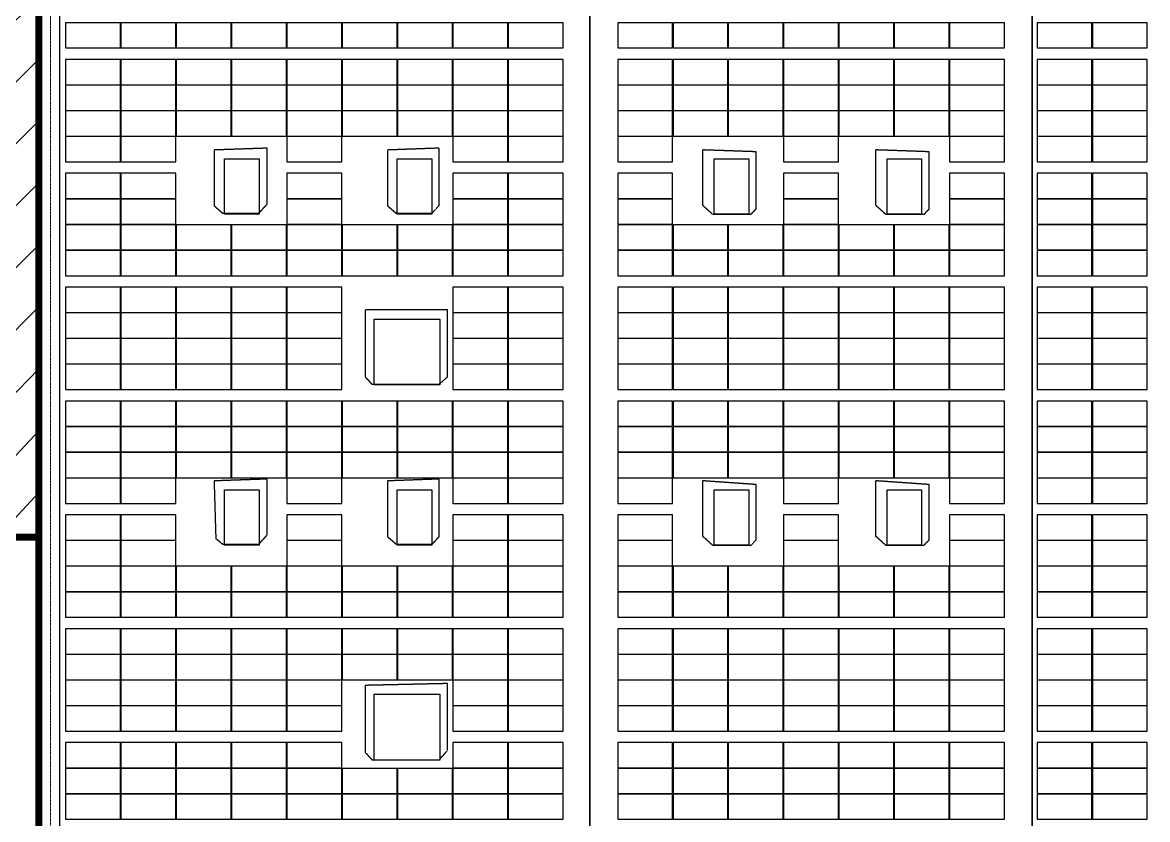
# Model space of a CAD drawing. Header units: metres. Extents: x -330863 to 383137, y -246038 to 314990.
# Drawn here: x -89213 to -40399, y 92387 to 126995 of the extents above; entities that cross this region are included whole.
import ezdxf

# ---------------------------------------------------------------- set-up
doc = ezdxf.new("R2010")
doc.units = ezdxf.units.M
for name, pattern in [('DASHED', [1.524, 1.27, -0.254]), ('DOTE', [2.4200000000000004, 2, -0.2, 0.02, -0.2]), ('HIDDEN', [0.375, 0.25, -0.125])]:
    doc.linetypes.add(name, pattern=pattern)
for name, color, linetype in [('-其他', 7, 'Continuous'), ('-建筑轮廓线', 7, 'Continuous'), ('单元区域外轮廓', 7, 'ByLayer'), ('屋脊线', 7, 'ByLayer'), ('组件', 7, 'ByLayer'), ('阴影', 8, 'DASHED'), ('障碍物', 7, 'ByLayer')]:
    doc.layers.add(name, color=color, linetype=linetype)
doc.layers.add('DOTE', color=7, linetype='DOTE', lineweight=0)
doc.layers.add('X消防车道', color=6, linetype='HIDDEN', lineweight=18)

# ---------------------------------------------------------------- blocks, each defined once
blk = doc.blocks.new('*U5')
at = {"layer": '单元区域外轮廓', "color": 2}
for points in [[(-88499.99999806286, 145848.7498998642, 10100), (88500.00000193714, 145848.7498962879, 10100), (88499.99999828637, -93851.25008583067, 10100), (64899.99999828637, -93851.25008583067, 10100), (64900.60513652861, -129651.2534892559, 10100), (-82500.00165008008, -129651.2389415502, 10100), (-82500.00164881349, -112951.2501013279, 10100), (-88500.00000186266, -112951.2501013279, 10100), (-88499.99999806286, 145848.7498998642, 10100)], [(-88499.99999806286, 145848.7498998642, 10600), (88500.00000193714, 145848.7498962879, 10600), (88499.99999828637, -93851.25008583067, 10600), (64899.99999828637, -93851.25008583067, 10600), (64900.60513652861, -129651.2534892559, 10600), (-82500.00165008008, -129651.2389415502, 10600), (-82500.00164881349, -112951.2501013279, 10600), (-88500.00000186266, -112951.2501013279, 10600), (-88499.99999806286, 145848.7498998642, 10600)]]:
    blk.add_polyline3d(points, close=True, dxfattribs=at)
at = {"flags": 1}
for tag in ['ground_elevation', 'unit_id', 'unit_name', 'parapet_height', 'is_enable_parapet']:
    blk.add_attdef(tag, (0, 0), '', height=2.5, dxfattribs=at)
blk = doc.blocks.new('*U6')
at = {"layer": '屋脊线', "color": 30}
for p, q in [((-88499.99999806286, 145848.7498998642, 10100), (-88500.00000186266, -112951.2501013279, 10100)), ((-64595.51210492849, -129651.240709424, 8900), (-64599.71337653697, 145848.7498998642, 8900)), ((-45395.51210492849, -129651.2426030635, 10100), (-45399.71337646246, 145848.74989748, 10100))]:
    blk.add_line(p, q, dxfattribs=at)
at = {"flags": 1}
for tag in ['unit_id', 'unit_name']:
    blk.add_attdef(tag, (0, 0), '', height=2.5, dxfattribs=at)
blk = doc.blocks.new('*U44')
at = {"layer": '障碍物', "color": 1}
blk.add_polyline3d([(-72949.9982444197, 106698.7500596046, 10), (-71449.9985076487, 106698.7500596046, 10), (-71449.9985076487, 104298.7499505281, 10), (-72949.9982444197, 104298.7499505281, 10)], close=True, dxfattribs=at)
at = {"flags": 1}
for tag in ['shape', 'height']:
    blk.add_attdef(tag, (0, 0), '', height=2.5, dxfattribs=at)
blk = doc.blocks.new('*U45')
at = {"layer": '障碍物', "color": 1}
blk.add_polyline3d([(-72949.99973550439, 121073.7500596046, 10), (-71449.99999850987, 121073.7500596046, 10), (-71449.99999850987, 118673.749949336, 10), (-72949.99973550439, 118673.749949336, 10)], close=True, dxfattribs=at)
at = {"flags": 1}
for tag in ['shape', 'height']:
    blk.add_attdef(tag, (0, 0), '', height=2.5, dxfattribs=at)
blk = doc.blocks.new('*U59')
at = {"layer": '障碍物', "color": 1}
blk.add_polyline3d([(-73960.13016819954, 114118.5041069984, 10), (-71099.6219573915, 114118.5041069984, 10), (-71099.6219573915, 111257.9958951473, 10), (-73960.13016819954, 111257.9958951473, 10)], close=True, dxfattribs=at)
at = {"flags": 1}
for tag in ['shape', 'height']:
    blk.add_attdef(tag, (0, 0), '', height=2.5, dxfattribs=at)
blk = doc.blocks.new('*U60')
at = {"layer": '障碍物', "color": 1}
blk.add_polyline3d([(-73960.13016819954, 97829.00410711764, 10), (-71099.6219573915, 97829.00410711764, 10), (-71099.6219573915, 94968.49589526652, 10), (-73960.13016819954, 94968.49589526652, 10)], close=True, dxfattribs=at)
at = {"flags": 1}
for tag in ['shape', 'height']:
    blk.add_attdef(tag, (0, 0), '', height=2.5, dxfattribs=at)
blk = doc.blocks.new('*U76')
at = {"layer": '障碍物', "color": 1}
blk.add_polyline3d([(-59199.99973870813, 121073.748511672, 10), (-57700.00000193715, 121073.748511672, 10), (-57700.00000193715, 118673.7484002113, 10), (-59199.99973870813, 118673.7484002113, 10)], close=True, dxfattribs=at)
at = {"flags": 1}
for tag in ['shape', 'height']:
    blk.add_attdef(tag, (0, 0), '', height=2.5, dxfattribs=at)
blk = doc.blocks.new('*U77')
at = {"layer": '障碍物', "color": 1}
blk.add_polyline3d([(-51699.97390054166, 121073.7479627132, 10), (-50199.97416384518, 121073.7479627132, 10), (-50199.97416384518, 118673.7478536367, 10), (-51699.97390054166, 118673.7478536367, 10)], close=True, dxfattribs=at)
at = {"flags": 1}
for tag in ['shape', 'height']:
    blk.add_attdef(tag, (0, 0), '', height=2.5, dxfattribs=at)
blk = doc.blocks.new('*U78')
at = {"layer": '障碍物', "color": 1}
blk.add_polyline3d([(-59199.99824754894, 106698.7485104799, 10), (-57699.99851085245, 106698.7485104799, 10), (-57699.99851085245, 104298.7484019995, 10), (-59199.99824754894, 104298.7484019995, 10)], close=True, dxfattribs=at)
at = {"flags": 1}
for tag in ['shape', 'height']:
    blk.add_attdef(tag, (0, 0), '', height=2.5, dxfattribs=at)
blk = doc.blocks.new('*U79')
at = {"layer": '障碍物', "color": 1}
blk.add_polyline3d([(-51699.97240930795, 106698.7479627132, 10), (-50199.97267261148, 106698.7479627132, 10), (-50199.97267261148, 104298.7478536367, 10), (-51699.97240930795, 104298.7478536367, 10)], close=True, dxfattribs=at)
at = {"flags": 1}
for tag in ['shape', 'height']:
    blk.add_attdef(tag, (0, 0), '', height=2.5, dxfattribs=at)
blk = doc.blocks.new('*U339')
at = {"layer": '障碍物', "color": 1}
blk.add_polyline3d([(-80449.99973542987, 121073.7500596046, 10), (-78949.99999850987, 121073.7500596046, 10), (-78949.99999850987, 118673.749949336, 10), (-80449.99973542987, 118673.749949336, 10)], close=True, dxfattribs=at)
at = {"flags": 1}
for tag in ['shape', 'height']:
    blk.add_attdef(tag, (0, 0), '', height=2.5, dxfattribs=at)
blk = doc.blocks.new('*U340')
at = {"layer": '障碍物', "color": 1}
blk.add_polyline3d([(-80449.99824434519, 106698.7500596046, 10), (-78949.9985074997, 106698.7500596046, 10), (-78949.9985074997, 104298.7499505281, 10), (-80449.99824434519, 104298.7499505281, 10)], close=True, dxfattribs=at)
at = {"flags": 1}
for tag in ['shape', 'height']:
    blk.add_attdef(tag, (0, 0), '', height=2.5, dxfattribs=at)
blk = doc.blocks.new('*U11')
at = {"layer": '组件', "color": 0}
blk.add_polyline3d([(0, 0, 0), (6.7e-15, 109.6, 0), (-238.0466274102201, 109.6, 12.97548375282617), (-238.0466274102201, 1.46e-14, 12.97548375282617)], close=True, dxfattribs=at)
at = {"flags": 1}
for tag in ['voco', 'vmpo', 'mounting-hole-spacing1', 'mounting-hole-spacing2', 'module-material', 'theme', 'silicon-material', 'userid', 'company-name', 'note', 'name', 'panel-width', 'panel-height', 'panel-length', 'pmax', 'id', 'impo', 'isco']:
    blk.add_attdef(tag, (0, 0), '', height=2.5, dxfattribs=at)
blk = doc.blocks.new('*U9')
at = {"layer": '组件', "color": 0}
blk.add_polyline3d([(0, 0, 0), (6.7e-15, -109.6, 0), (237.9347828191169, -109.6, 14.88620585709026), (237.9347828191169, 1.46e-14, 14.88620585709026)], close=True, dxfattribs=at)
at = {"flags": 1}
for tag in ['voco', 'vmpo', 'mounting-hole-spacing1', 'mounting-hole-spacing2', 'module-material', 'theme', 'silicon-material', 'userid', 'company-name', 'note', 'name', 'panel-width', 'panel-height', 'panel-length', 'pmax', 'id', 'impo', 'isco']:
    blk.add_attdef(tag, (0, 0), '', height=2.5, dxfattribs=at)
blk = doc.blocks.new('*U7')
at = {"layer": '组件', "color": 0}
blk.add_polyline3d([(0, 0, 0), (6.7e-15, 109.6, 0), (-238.1009774266284, 109.6, 11.9366891759911), (-238.1009774266284, 1.46e-14, 11.9366891759911)], close=True, dxfattribs=at)
at = {"flags": 1}
for tag in ['voco', 'vmpo', 'mounting-hole-spacing1', 'mounting-hole-spacing2', 'module-material', 'theme', 'silicon-material', 'userid', 'company-name', 'note', 'name', 'panel-width', 'panel-height', 'panel-length', 'pmax', 'id', 'impo', 'isco']:
    blk.add_attdef(tag, (0, 0), '', height=2.5, dxfattribs=at)

msp = doc.modelspace()

# ---------------------------------------------------------------- hatches: boundary and pattern name
at = {"layer": '-其他'}
h = msp.add_hatch(dxfattribs=at)
h.set_pattern_fill('ANSI31', color=256, scale=1199.999999999999, angle=-8.425099e-10)
h.set_pattern_definition([(44.9999999991575, (-495701042.8302665, -3200636676.18242), (-1347.038418140563, 1347.038418180179), [])])
edge = h.paths.add_edge_path()
edge.add_line((104528.7227559043, 145851.2500959262), (-88499.99851645902, 145851.2500991858))
edge.add_line((-88499.99851645902, 145851.2500991858), (-88499.9985170411, 104651.2501003966))
edge.add_line((-88499.9985170411, 104651.2501003966), (-93573.66250199033, 104651.2501003966))
edge.add_line((-93573.66250199033, 104651.2501003966), (-98618.78283635945, 104651.2501003966))
edge.add_line((-98618.78283635945, 104651.2501003966), (-104499.99851675, 104651.2501003966))
edge.add_line((-104499.99851675, 104651.2501003966), (-104499.9985162844, 151351.2500991858))
edge.add_line((-104499.9985162844, 151351.2500991858), (104000.0015184074, 151351.2500959262))
edge.add_line((104000.0015184074, 151351.2500959262), (104000.0015181745, 145851.2500959262))
at = {"layer": 'X消防车道'}
h = msp.add_hatch(dxfattribs=at)
h.set_pattern_fill('DOTS', color=8, scale=1000, angle=-31.48783798076735)
h.set_pattern_definition([(328.5121620192327, (-1970228605.701966, -2547630934.377606), (1506.050284478311, 939.1527315207007), [0, -1587.499999999999])])
h.paths.add_polyline_path([(-93210.31932864338, -143669.9816289544, 0.388696347810305), (-80260.50890044775, -155528.7499007024), (-29868.25021682074, -155528.749902565, 0.0729934230257984), (-27282.11924788542, -155149.1864708438), (-24812.54212517292, -154408.3133338205, -0.0729934230209538), (-22226.41115623759, -154028.7499007024), (83399.93261551949, -154028.749902565, -0.414215405250258), (92399.99996935017, -163028.7391755916), (92400.01187910326, -173021.7107695714), (96400.0120633305, -173176.2576506659), (96399.99996935017, -163028.7344095483, 0.4142203272388091), (83399.6842201473, -150028.7499058246), (-22813.48650954664, -150028.749903962, 0.0729934230411844), (-25399.61747935508, -150408.3133356832), (-27869.19458594406, -151149.1864689812, -0.0729934230362219), (-30455.32555586891, -151528.7499007024), (-80260.50890015671, -151528.7499007024, -0.3886976849728412), (-89225.76594498008, -143318.7917464599), (-114666.7633144511, 145381.2082974985, -0.4401982675162612), (-105701.5062695695, 155171.2501437217), (85999.68118983321, 155171.2501404621, -0.414210992521494), (94999.68118930935, 146171.3291063718, -0.1414481113697162), (96999.68118965859, 153099.4533711858, 0.2576703992202549), (85999.5199388382, 159171.2501390651), (-105701.6028190823, 159171.2501441874, 0.4401960510058327), (-118651.3220010651, 145030.0785886869)])

# ---------------------------------------------------------------- linework, layer by layer
at = {"layer": '-建筑轮廓线', "elevation": 10100}
msp.add_lwpolyline([(104528.7227559043, 145851.2500959262), (-88499.99851645902, 145851.2500991858), (-88499.9985170411, 104651.2501003966), (-93573.66250199033, 104651.2501003966), (-98618.78283635945, 104651.2501003966), (-104499.99851675, 104651.2501003966), (-104499.9985162844, 151351.2500991858), (104000.0015184074, 151351.2500959262), (104000.0015181745, 145851.2500959262)], dxfattribs=at)
at = {"layer": '-建筑轮廓线', "const_width": 300, "elevation": 10100}
for points in [[(88500.00148354098, 145851.2500959262), (-88499.99851645902, 145851.2500991858), (-88499.99852024252, -112948.7499006279), (-82499.99852018431, -112948.7499006279), (-82499.99852035893, -129748.7499009073), (-82799.99852034729, -129748.7499009073), (-82799.9985204637, -145848.7499005347), (65100.00147932674, -145848.7499023974), (65100.00147955958, -129748.7499027699), (64800.00147962942, -129748.7499027699), (64800.00148032791, -93848.74988470227), (88500.00148004852, -93848.74988563359)], [(-88499.9985171575, 84051.25010030344), (-88499.9985170411, 104651.2501003966), (-104499.9985165754, 104651.2501003966), (-104499.9985171575, 84051.25010030344)]]:
    msp.add_lwpolyline(points, close=True, dxfattribs=at)
at = {"layer": 'DOTE', "ltscale": 0.0015}
msp.add_line((-87999.99846657507, -112448.7498987652, 10100), (-87999.99851383967, 145351.2500973232, 10100), dxfattribs=at)
at = {"layer": '单元区域外轮廓', "elevation": 10100}
msp.add_lwpolyline([(-88499.99999807682, 145848.749899473), (88500.00000192318, 145848.7498962134), (88499.99999825611, -93851.25008581208), (64899.99999822117, -93851.25008581208), (64900.60513641452, -129651.2534896098), (-82500.00165018484, -129651.2389414198), (-82500.0016488461, -112951.250101272), (-88500.00000186032, -112951.250101272), (-88499.99999807682, 145848.749899473)], dxfattribs=at)
at = {"layer": '屋脊线', "color": 30, "elevation": 8900}
msp.add_lwpolyline([(-64599.71337654628, 145848.749899473), (-64595.51210497505, -129651.2407095358)], dxfattribs=at)
at = {"layer": '屋脊线', "color": 2, "elevation": 10100}
msp.add_lwpolyline([(-45399.71337647643, 145848.7498976104), (-45395.51210496342, -129651.2426038459)], dxfattribs=at)
at = {"layer": '阴影', "linetype": 'DASHED'}
for points in [[(-64652.8515625, -129579.384765625, 8903.877563476562), (-82461.2890625, -129579.66796875, 9797.867431640623), (-82461.572265625, -112951.58203125, 9797.869262695314), (-88497.08984375, -112870.849609375, 10100.85388183594), (-88426.65039062501, 145833.935546875, 10097.31689453125), (-87607.001953125, 145833.9453125, 10056.16394042968), (-87602.95898437499, -111821.494140625, 10055.96801757812), (-81045.86914062499, -111337.158203125, 9726.80114746094), (-81045.59082031251, -127642.3828125, 9726.796875000002), (-73743.3984375, -126996.50390625, 9360.224609375), (-74339.501953125, -126673.642578125, 9390.14892578125), (-74339.55078125, -123687.041015625, 9390.149536132812), (-70762.958984375, -123687.001953125, 9210.603637695312), (-70837.421875, -126673.57421875, 9214.343261718752), (-64652.9052734375, -126027.705078125, 8903.878784179688), (-64652.8515625, -129579.384765625, 8903.877563476562)], [(-78590.5517578125, 119116.03515625, 9603.480224609377), (-78590.5810546875, 121537.607421875, 9603.480834960938), (-80900.4833984375, 121456.85546875, 9719.45739746094), (-80900.4443359375, 119035.283203125, 9719.45739746094), (-80527.87109375, 118712.412109375, 9700.751342773438), (-78963.1103515625, 118712.431640625, 9622.186279296877), (-78590.5517578125, 119116.03515625, 9603.480224609377)], [(-71139.2578125, 119035.419921875, 9229.361572265621), (-71139.296875, 121537.705078125, 9229.362182617188), (-73374.6875, 121456.962890625, 9341.597290039062), (-73374.6484375, 119035.390625, 9341.597290039062), (-73002.0751953125, 118712.51953125, 9322.891845703123), (-71437.314453125, 118712.5390625, 9244.326782226562), (-71139.2578125, 119035.419921875, 9229.361572265621)], [(-59699.1162109375, 121475.41015625, 9207.263793945314), (-57393.6767578125, 121394.736328125, 9351.353759765623), (-57393.6376953125, 118892.44140625, 9351.353759765623), (-57616.73828125, 118650.2734375, 9337.409667968748), (-59252.8564453125, 118650.244140625, 9235.151977539062), (-59699.0771484375, 119053.837890625, 9207.263793945314), (-59699.1162109375, 121475.41015625, 9207.263793945314)], [(-52187.84179687499, 121475.537109375, 9676.71875), (-49882.40234375, 121394.853515625, 9820.808715820312), (-49882.36328125, 118892.55859375, 9820.808715820312), (-50105.4638671875, 118650.400390625, 9806.864013671877), (-51741.58203125, 118650.37109375, 9704.606933593752), (-52187.80273437499, 119053.96484375, 9676.71875), (-52187.84179687499, 121475.537109375, 9676.71875)], [(-70766.5869140625, 111609.267578125, 9210.656127929688), (-70766.630859375, 114515.146484375, 9210.656127929688), (-74343.2421875, 114515.107421875, 9390.232543945312), (-74343.1982421875, 111609.21875, 9390.233154296877), (-74045.14648437499, 111286.34765625, 9375.268554687498), (-71139.140625, 111286.376953125, 9229.362182617188), (-70766.5869140625, 111609.267578125, 9210.656127929688)], [(-78590.33203125, 104748.037109375, 9603.480834960938), (-78590.37109375, 107169.609375, 9603.480834960938), (-80900.26367187499, 107088.857421875, 9719.45739746094), (-80825.70800781249, 104586.5625, 9715.715942382814), (-80527.66113281251, 104344.4140625, 9700.751342773438), (-78962.890625, 104344.43359375, 9622.186279296877), (-78590.33203125, 104748.037109375, 9603.480834960938)], [(-71139.0478515625, 104667.412109375, 9229.361572265621), (-71139.0771484375, 107169.70703125, 9229.362182617188), (-73374.4677734375, 107088.955078125, 9341.597290039062), (-73374.423828125, 104667.3828125, 9341.597290039062), (-73001.865234375, 104344.51171875, 9322.891845703123), (-71437.08984375, 104344.53125, 9244.326782226562), (-71139.0478515625, 104667.412109375, 9229.361572265621)], [(-59698.896484375, 107107.392578125, 9207.263793945314), (-57393.45703125, 106945.99609375, 9351.353759765623), (-57393.41796875, 104524.4140625, 9351.353759765623), (-57616.5185546875, 104282.255859375, 9337.409667968748), (-59252.63671875, 104282.2265625, 9235.151977539062), (-59698.8623046875, 104685.8203125, 9207.263793945314), (-59698.896484375, 107107.392578125, 9207.263793945314)], [(-52187.62207031249, 107107.51953125, 9676.71875), (-49882.1826171875, 106946.123046875, 9820.808715820312), (-49882.1435546875, 104524.541015625, 9820.808715820312), (-50105.244140625, 104282.3828125, 9806.864013671877), (-51741.3623046875, 104282.353515625, 9704.606933593752), (-52187.587890625, 104685.947265625, 9676.71875), (-52187.62207031249, 107107.51953125, 9676.71875)], [(-70766.33789062499, 95384.7265625, 9210.656127929688), (-70766.38671875, 98290.60546875, 9210.656127929688), (-74342.99804687499, 98209.84375, 9390.232543945312), (-74342.94921875, 95303.955078125, 9390.233154296877), (-74044.892578125, 94981.083984375, 9375.268554687498), (-71138.896484375, 94981.123046875, 9229.362182617188), (-70766.33789062499, 95384.7265625, 9210.656127929688)]]:
    msp.add_polyline3d(points, close=True, dxfattribs=at)
at = {"layer": '障碍物', "color": 4, "elevation": 10300}
for points in [[(-80449.9997354555, 121073.750059288), (-78949.99999855412, 121073.750059288), (-78949.99999855412, 118673.749949485), (-80449.9997354555, 118673.749949485)], [(-72949.99973557191, 121073.750059288), (-71449.99999855412, 121073.750059288), (-71449.99999855412, 118673.749949485), (-72949.99973557191, 118673.749949485)], [(-59199.99973877333, 121073.7485109642), (-57700.00000198837, 121073.7485109642), (-57700.00000198837, 118673.7484006956), (-59199.99973877333, 118673.7484006956)], [(-51699.97390056727, 121073.7479624152), (-50199.97416384052, 121073.7479624152), (-50199.97416384052, 118673.7478535436), (-51699.97390056727, 118673.7478535436)], [(-80449.99824434984, 106698.750059288), (-78949.99850756487, 106698.750059288), (-78949.99850756487, 104298.7499504164), (-80449.99824434984, 104298.7499504164)], [(-72949.99824446626, 106698.750059288), (-71449.9985076813, 106698.750059288), (-71449.9985076813, 104298.7499504164), (-72949.99824446626, 104298.7499504164)], [(-59199.99824755127, 106698.7485104985), (-57699.99851088273, 106698.7485104985), (-57699.99851088273, 104298.7484011613), (-59199.99824755127, 104298.7484011613)], [(-51699.97240934521, 106698.7479624152), (-50199.97267267666, 106698.7479624152), (-50199.97267267666, 104298.7478535436), (-51699.97240934521, 104298.7478535436)]]:
    msp.add_lwpolyline(points, close=True, dxfattribs=at)
at = {"layer": '障碍物', "elevation": 10300}
for points in [[(-73960.1301682391, 114118.5041071661), (-71099.6219574567, 114118.5041071661), (-71099.6219574567, 111257.9958957433), (-73960.1301682391, 111257.9958957433)], [(-73960.1301682391, 97829.00410721079), (-71099.6219574567, 97829.00410721079), (-71099.6219574567, 94968.4958953224), (-73960.1301682391, 94968.4958953224)]]:
    msp.add_lwpolyline(points, close=True, dxfattribs=at)

# ---------------------------------------------------------------- block references
at = {"layer": '单元区域外轮廓'}
msp.add_blockref('*U5', (0, 0), dxfattribs=at)
at = {"layer": '屋脊线'}
msp.add_blockref('*U6', (0, 0), dxfattribs=at)
at = {"layer": '组件', "color": 5, "xscale": 10, "yscale": 10, "zscale": 10}
for name, p in [('*U7', (-84961.18355864003, 125888.7500000001, 10022.50126482963)), ('*U7', (-82560.19894739999, 125888.7500000001, 9901.951181932593)), ('*U7', (-80159.21433615997, 125888.7500000001, 9781.401099035553)), ('*U7', (-77758.22972491999, 125888.7500000001, 9660.851016138507)), ('*U7', (-75357.24511368, 125888.7500000001, 9540.300933241468)), ('*U7', (-72956.26050244, 125888.7500000001, 9419.750850344426)), ('*U7', (-70555.2758912, 125888.7500000001, 9299.200767447384)), ('*U7', (-68154.29127996, 125888.7500000001, 9178.65068455034)), ('*U7', (-65753.30666872, 125888.7500000001, 9058.1006016533)), ('*U9', (-63385.20058976002, 126984.7499999944, 9075.892260849292)), ('*U9', (-60985.89169960002, 126984.7499999944, 9225.849066483708)), ('*U9', (-58586.58280944001, 126984.7499999944, 9375.805872118128)), ('*U9', (-56187.27391928, 126984.7499999944, 9525.762677752547)), ('*U9', (-53787.96502911998, 126984.7499999944, 9675.719483386963)), ('*U9', (-51388.65613895998, 126984.7499999944, 9825.676289021383)), ('*U9', (-48989.34724879996, 126984.7499999944, 9975.633094655805)), ('*U11', (-42809.11319592004, 125888.7499999958, 10058.79992668481)), ('*U11', (-40408.67661340001, 125888.7499999958, 9927.867022183716)), ('*U7', (-84961.18355864003, 124292.75, 10022.50126482599)), ('*U7', (-82560.19894739999, 124292.75, 9901.951181928947)), ('*U7', (-80159.21433615997, 124292.75, 9781.401099031906)), ('*U7', (-77758.22972491999, 124292.75, 9660.851016134866)), ('*U7', (-75357.24511368, 124292.75, 9540.300933237822)), ('*U7', (-72956.26050244, 124292.75, 9419.75085034078)), ('*U7', (-70555.2758912, 124292.75, 9299.20076744374)), ('*U7', (-68154.29127996, 124292.75, 9178.650684546697)), ('*U7', (-65753.30666872, 124292.75, 9058.100601649656)), ('*U9', (-63385.20058976002, 125388.7499999947, 9075.887548715093)), ('*U9', (-60985.89169960002, 125388.7499999947, 9225.84435434951)), ('*U9', (-58586.58280944001, 125388.7499999947, 9375.801159983926)), ('*U9', (-56187.27391928, 125388.7499999947, 9525.75796561835)), ('*U9', (-53787.96502911998, 125388.7499999947, 9675.71477125277)), ('*U9', (-51388.65613895998, 125388.7499999947, 9825.671576887187)), ('*U9', (-48989.34724879996, 125388.7499999947, 9975.628382521607)), ('*U11', (-42809.11319592004, 124292.749999996, 10058.80403909273)), ('*U11', (-40408.67661340001, 124292.749999996, 9927.871134591644)), ('*U7', (-84961.18355864003, 123176.75, 10022.50126482599)), ('*U7', (-82560.19894739999, 123176.75, 9901.951181928947)), ('*U7', (-80159.21433615997, 123176.75, 9781.401099031906)), ('*U7', (-77758.22972491999, 123176.75, 9660.851016134866)), ('*U7', (-75357.24511368, 123176.75, 9540.300933237822)), ('*U7', (-72956.26050244, 123176.75, 9419.75085034078)), ('*U7', (-70555.2758912, 123176.75, 9299.20076744374)), ('*U7', (-68154.29127996, 123176.75, 9178.650684546697)), ('*U7', (-65753.30666872, 123176.75, 9058.100601649656)), ('*U9', (-63385.20058976002, 124272.7499999947, 9075.887548715093)), ('*U9', (-60985.89169960002, 124272.7499999947, 9225.84435434951)), ('*U9', (-58586.58280944001, 124272.7499999947, 9375.801159983926)), ('*U9', (-56187.27391928, 124272.7499999947, 9525.75796561835)), ('*U9', (-53787.96502911998, 124272.7499999947, 9675.71477125277)), ('*U9', (-51388.65613895998, 124272.7499999947, 9825.671576887187)), ('*U9', (-48989.34724879996, 124272.7499999947, 9975.628382521607)), ('*U11', (-42809.11319592004, 123176.749999996, 10058.80403909273)), ('*U11', (-40408.67661340001, 123176.749999996, 9927.871134591644)), ('*U7', (-84961.18355864003, 122060.75, 10022.50126482599)), ('*U7', (-82560.19894739999, 122060.75, 9901.951181928947)), ('*U7', (-80159.21433615997, 122060.75, 9781.401099031906)), ('*U7', (-77758.22972491999, 122060.75, 9660.851016134866)), ('*U7', (-75357.24511368, 122060.75, 9540.300933237822)), ('*U7', (-72956.26050244, 122060.75, 9419.75085034078)), ('*U7', (-70555.2758912, 122060.75, 9299.20076744374)), ('*U7', (-68154.29127996, 122060.75, 9178.650684546697)), ('*U7', (-65753.30666872, 122060.75, 9058.100601649656)), ('*U9', (-63385.20058976002, 123156.7499999947, 9075.887548715093)), ('*U9', (-60985.89169960002, 123156.7499999947, 9225.84435434951)), ('*U9', (-58586.58280944001, 123156.7499999947, 9375.801159983926)), ('*U9', (-56187.27391928, 123156.7499999947, 9525.75796561835)), ('*U9', (-53787.96502911998, 123156.7499999947, 9675.71477125277)), ('*U9', (-51388.65613895998, 123156.7499999947, 9825.671576887187)), ('*U9', (-48989.34724879996, 123156.7499999947, 9975.628382521607)), ('*U11', (-42809.11319592004, 122060.749999996, 10058.80403909273)), ('*U11', (-40408.67661340001, 122060.749999996, 9927.871134591644)), ('*U7', (-84961.18355864003, 120944.75, 10022.50126482599)), ('*U7', (-82560.19894739999, 120944.75, 9901.951181928947)), ('*U7', (-75357.24511368, 120944.75, 9540.300933237822)), ('*U7', (-68154.29127996, 120944.75, 9178.650684546697)), ('*U7', (-65753.30666872, 120944.75, 9058.100601649656)), ('*U9', (-63385.20058976002, 122040.7499999947, 9075.887548715093)), ('*U9', (-56187.27391928, 122040.7499999947, 9525.75796561835)), ('*U9', (-48989.34724879996, 122040.7499999947, 9975.628382521607)), ('*U11', (-42809.11319592004, 120944.749999996, 10058.80403909273)), ('*U11', (-40408.67661340001, 120944.749999996, 9927.871134591644)), ('*U7', (-84961.18355864003, 119348.75, 10022.50126482234)), ('*U7', (-82560.19894739999, 119348.75, 9901.951181925306)), ('*U7', (-75357.24511368, 119348.75, 9540.300933234179)), ('*U7', (-68154.29127996, 119348.75, 9178.650684543052)), ('*U7', (-65753.30666872, 119348.75, 9058.100601646012)), ('*U9', (-63385.20058976002, 120444.7499999949, 9075.882836580897)), ('*U9', (-56187.27391928, 120444.7499999949, 9525.753253484152)), ('*U9', (-48989.34724879996, 120444.7499999949, 9975.62367038741)), ('*U11', (-42809.11319592004, 119348.7499999961, 10058.80815150066)), ('*U11', (-40408.67661340001, 119348.7499999961, 9927.875246999569)), ('*U7', (-84961.18355864003, 118232.75, 10022.50126482234)), ('*U7', (-82560.19894739999, 118232.75, 9901.951181925306)), ('*U7', (-75357.24511368, 118232.75, 9540.300933234179)), ('*U7', (-68154.29127996, 118232.75, 9178.650684543052)), ('*U7', (-65753.30666872, 118232.75, 9058.100601646012)), ('*U9', (-63385.20058976002, 119328.7499999949, 9075.882836580897)), ('*U9', (-56187.27391928, 119328.7499999949, 9525.753253484152)), ('*U9', (-48989.34724879996, 119328.7499999949, 9975.62367038741)), ('*U11', (-42809.11319592004, 118232.7499999962, 10058.80815150066)), ('*U11', (-40408.67661340001, 118232.7499999962, 9927.875246999569)), ('*U7', (-84961.18355864003, 117116.75, 10022.50126482234)), ('*U7', (-82560.19894739999, 117116.75, 9901.951181925306)), ('*U7', (-80159.21433615997, 117116.75, 9781.401099028259)), ('*U7', (-77758.22972491999, 117116.75, 9660.85101613122)), ('*U7', (-75357.24511368, 117116.75, 9540.300933234179)), ('*U7', (-72956.26050244, 117116.75, 9419.750850337135)), ('*U7', (-70555.2758912, 117116.75, 9299.200767440096)), ('*U7', (-68154.29127996, 117116.75, 9178.650684543052)), ('*U7', (-65753.30666872, 117116.75, 9058.100601646012)), ('*U9', (-63385.20058976002, 118212.7499999949, 9075.882836580897)), ('*U9', (-60985.89169960002, 118212.7499999949, 9225.839642215316)), ('*U9', (-58586.58280944001, 118212.7499999949, 9375.796447849734)), ('*U9', (-56187.27391928, 118212.7499999949, 9525.753253484152)), ('*U9', (-53787.96502911998, 118212.7499999949, 9675.710059118574)), ('*U9', (-51388.65613895998, 118212.7499999949, 9825.666864752991)), ('*U9', (-48989.34724879996, 118212.7499999949, 9975.62367038741)), ('*U11', (-42809.11319592004, 117116.7499999961, 10058.80815150066)), ('*U11', (-40408.67661340001, 117116.7499999961, 9927.875246999569)), ('*U7', (-84961.18355864003, 116000.75, 10022.50126482234)), ('*U7', (-82560.19894739999, 116000.75, 9901.951181925306)), ('*U7', (-80159.21433615997, 116000.75, 9781.401099028259)), ('*U7', (-77758.22972491999, 116000.75, 9660.85101613122)), ('*U7', (-75357.24511368, 116000.75, 9540.300933234179)), ('*U7', (-72956.26050244, 116000.75, 9419.750850337135)), ('*U7', (-70555.2758912, 116000.75, 9299.200767440096)), ('*U7', (-68154.29127996, 116000.75, 9178.650684543052)), ('*U7', (-65753.30666872, 116000.75, 9058.100601646012)), ('*U9', (-63385.20058976002, 117096.7499999949, 9075.882836580897)), ('*U9', (-60985.89169960002, 117096.7499999949, 9225.839642215316)), ('*U9', (-58586.58280944001, 117096.7499999949, 9375.796447849734)), ('*U9', (-56187.27391928, 117096.7499999949, 9525.753253484152)), ('*U9', (-53787.96502911998, 117096.7499999949, 9675.710059118574)), ('*U9', (-51388.65613895998, 117096.7499999949, 9825.666864752991)), ('*U9', (-48989.34724879996, 117096.7499999949, 9975.62367038741)), ('*U11', (-42809.11319592004, 116000.7499999962, 10058.80815150066)), ('*U11', (-40408.67661340001, 116000.7499999962, 9927.875246999569)), ('*U7', (-84961.18355864003, 114404.75, 10022.5012648187)), ('*U7', (-82560.19894739999, 114404.75, 9901.95118192166)), ('*U7', (-80159.21433615997, 114404.75, 9781.401099024619)), ('*U7', (-77758.22972491999, 114404.75, 9660.851016127575)), ('*U7', (-75357.24511368, 114404.75, 9540.300933230534)), ('*U7', (-68154.29127996, 114404.75, 9178.650684539407)), ('*U7', (-65753.30666872, 114404.75, 9058.100601642367)), ('*U9', (-63385.20058976002, 115500.7499999951, 9075.878124446699)), ('*U9', (-60985.89169960002, 115500.7499999951, 9225.834930081119)), ('*U9', (-58586.58280944001, 115500.7499999951, 9375.791735715537)), ('*U9', (-56187.27391928, 115500.7499999951, 9525.748541349956)), ('*U9', (-53787.96502911998, 115500.7499999951, 9675.705346984374)), ('*U9', (-51388.65613895998, 115500.7499999951, 9825.662152618794)), ('*U9', (-48989.34724879996, 115500.7499999951, 9975.618958253213)), ('*U11', (-42809.11319592004, 114404.7499999963, 10058.81226390858)), ('*U11', (-40408.67661340001, 114404.7499999963, 9927.879359407492)), ('*U7', (-84961.18355864003, 113288.75, 10022.5012648187)), ('*U7', (-82560.19894739999, 113288.75, 9901.95118192166)), ('*U7', (-80159.21433615997, 113288.75, 9781.401099024619)), ('*U7', (-77758.22972491999, 113288.75, 9660.851016127575)), ('*U7', (-75357.24511368, 113288.75, 9540.300933230534)), ('*U7', (-68154.29127996, 113288.75, 9178.650684539407)), ('*U7', (-65753.30666872, 113288.75, 9058.100601642367)), ('*U9', (-63385.20058976002, 114384.7499999951, 9075.878124446699)), ('*U9', (-60985.89169960002, 114384.7499999951, 9225.834930081119)), ('*U9', (-58586.58280944001, 114384.7499999951, 9375.791735715537)), ('*U9', (-56187.27391928, 114384.7499999951, 9525.748541349956)), ('*U9', (-53787.96502911998, 114384.7499999951, 9675.705346984374)), ('*U9', (-51388.65613895998, 114384.7499999951, 9825.662152618794)), ('*U9', (-48989.34724879996, 114384.7499999951, 9975.618958253213)), ('*U11', (-42809.11319592004, 113288.7499999963, 10058.81226390858)), ('*U11', (-40408.67661340001, 113288.7499999963, 9927.879359407492)), ('*U7', (-84961.18355864003, 112172.75, 10022.5012648187)), ('*U7', (-82560.19894739999, 112172.75, 9901.95118192166)), ('*U7', (-80159.21433615997, 112172.75, 9781.401099024619)), ('*U7', (-77758.22972491999, 112172.75, 9660.851016127575)), ('*U7', (-75357.24511368, 112172.75, 9540.300933230534)), ('*U7', (-68154.29127996, 112172.75, 9178.650684539407)), ('*U7', (-65753.30666872, 112172.75, 9058.100601642367)), ('*U9', (-63385.20058976002, 113268.7499999951, 9075.878124446699)), ('*U9', (-60985.89169960002, 113268.7499999951, 9225.834930081119)), ('*U9', (-58586.58280944001, 113268.7499999951, 9375.791735715537)), ('*U9', (-56187.27391928, 113268.7499999951, 9525.748541349956)), ('*U9', (-53787.96502911998, 113268.7499999951, 9675.705346984374)), ('*U9', (-51388.65613895998, 113268.7499999951, 9825.662152618794)), ('*U9', (-48989.34724879996, 113268.7499999951, 9975.618958253213)), ('*U11', (-42809.11319592004, 112172.7499999963, 10058.81226390858)), ('*U11', (-40408.67661340001, 112172.7499999963, 9927.879359407492)), ('*U7', (-84961.18355864003, 111056.75, 10022.5012648187)), ('*U7', (-82560.19894739999, 111056.75, 9901.95118192166)), ('*U7', (-80159.21433615997, 111056.75, 9781.401099024619)), ('*U7', (-77758.22972491999, 111056.75, 9660.851016127575)), ('*U7', (-75357.24511368, 111056.75, 9540.300933230534)), ('*U7', (-68154.29127996, 111056.75, 9178.650684539407)), ('*U7', (-65753.30666872, 111056.75, 9058.100601642367)), ('*U9', (-63385.20058976002, 112152.7499999951, 9075.878124446699)), ('*U9', (-60985.89169960002, 112152.7499999951, 9225.834930081119)), ('*U9', (-58586.58280944001, 112152.7499999951, 9375.791735715537)), ('*U9', (-56187.27391928, 112152.7499999951, 9525.748541349956)), ('*U9', (-53787.96502911998, 112152.7499999951, 9675.705346984374)), ('*U9', (-51388.65613895998, 112152.7499999951, 9825.662152618794)), ('*U9', (-48989.34724879996, 112152.7499999951, 9975.618958253213)), ('*U11', (-42809.11319592004, 111056.7499999963, 10058.81226390858)), ('*U11', (-40408.67661340001, 111056.7499999963, 9927.879359407492)), ('*U7', (-84961.18355864003, 109460.75, 10022.50126481506)), ('*U7', (-82560.19894739999, 109460.75, 9901.951181918015)), ('*U7', (-80159.21433615997, 109460.75, 9781.401099020974)), ('*U7', (-77758.22972491999, 109460.75, 9660.85101612393)), ('*U7', (-75357.24511368, 109460.75, 9540.300933226887)), ('*U7', (-72956.26050244, 109460.75, 9419.750850329849)), ('*U7', (-70555.2758912, 109460.75, 9299.200767432805)), ('*U7', (-68154.29127996, 109460.75, 9178.650684535764)), ('*U7', (-65753.30666872, 109460.75, 9058.100601638722)), ('*U9', (-63385.20058976002, 110556.7499999954, 9075.873412312503)), ('*U9', (-60985.89169960002, 110556.7499999954, 9225.83021794692)), ('*U9', (-58586.58280944001, 110556.7499999954, 9375.787023581343)), ('*U9', (-56187.27391928, 110556.7499999954, 9525.743829215759)), ('*U9', (-53787.96502911998, 110556.7499999954, 9675.70063485018)), ('*U9', (-51388.65613895998, 110556.7499999954, 9825.657440484598)), ('*U9', (-48989.34724879996, 110556.7499999954, 9975.614246119016)), ('*U11', (-42809.11319592004, 109460.7499999965, 10058.81637631651)), ('*U11', (-40408.67661340001, 109460.7499999965, 9927.88347181542)), ('*U7', (-84961.18355864003, 108344.75, 10022.50126481506)), ('*U7', (-82560.19894739999, 108344.75, 9901.951181918015)), ('*U7', (-80159.21433615997, 108344.75, 9781.401099020974)), ('*U7', (-77758.22972491999, 108344.75, 9660.85101612393)), ('*U7', (-75357.24511368, 108344.75, 9540.300933226887)), ('*U7', (-72956.26050244, 108344.75, 9419.750850329849)), ('*U7', (-70555.2758912, 108344.75, 9299.200767432805)), ('*U7', (-68154.29127996, 108344.75, 9178.650684535764)), ('*U7', (-65753.30666872, 108344.75, 9058.100601638722)), ('*U9', (-63385.20058976002, 109440.7499999954, 9075.873412312503)), ('*U9', (-60985.89169960002, 109440.7499999954, 9225.83021794692)), ('*U9', (-58586.58280944001, 109440.7499999954, 9375.787023581343)), ('*U9', (-56187.27391928, 109440.7499999954, 9525.743829215759)), ('*U9', (-53787.96502911998, 109440.7499999954, 9675.70063485018)), ('*U9', (-51388.65613895998, 109440.7499999954, 9825.657440484598)), ('*U9', (-48989.34724879996, 109440.7499999954, 9975.614246119016)), ('*U11', (-42809.11319592004, 108344.7499999965, 10058.81637631651)), ('*U11', (-40408.67661340001, 108344.7499999965, 9927.88347181542)), ('*U7', (-84961.18355864003, 107228.75, 10022.50126481506)), ('*U7', (-82560.19894739999, 107228.75, 9901.951181918015)), ('*U7', (-80159.21433615997, 107228.75, 9781.401099020974)), ('*U7', (-77758.22972491999, 107228.75, 9660.85101612393)), ('*U7', (-75357.24511368, 107228.75, 9540.300933226887)), ('*U7', (-72956.26050244, 107228.75, 9419.750850329849)), ('*U7', (-70555.2758912, 107228.75, 9299.200767432805)), ('*U7', (-68154.29127996, 107228.75, 9178.650684535764)), ('*U7', (-65753.30666872, 107228.75, 9058.100601638722)), ('*U9', (-63385.20058976002, 108324.7499999953, 9075.873412312503)), ('*U9', (-60985.89169960002, 108324.7499999953, 9225.83021794692)), ('*U9', (-58586.58280944001, 108324.7499999953, 9375.787023581343)), ('*U9', (-56187.27391928, 108324.7499999953, 9525.743829215759)), ('*U9', (-53787.96502911998, 108324.7499999953, 9675.70063485018)), ('*U9', (-51388.65613895998, 108324.7499999953, 9825.657440484598)), ('*U9', (-48989.34724879996, 108324.7499999953, 9975.614246119016)), ('*U11', (-42809.11319592004, 107228.7499999965, 10058.81637631651)), ('*U11', (-40408.67661340001, 107228.7499999965, 9927.88347181542)), ('*U7', (-84961.18355864003, 106112.75, 10022.50126481506)), ('*U7', (-82560.19894739999, 106112.75, 9901.951181918015)), ('*U7', (-75357.24511368, 106112.75, 9540.300933226887)), ('*U7', (-68154.29127996, 106112.75, 9178.650684535764)), ('*U7', (-65753.30666872, 106112.75, 9058.100601638722)), ('*U9', (-63385.20058976002, 107208.7499999953, 9075.873412312503)), ('*U9', (-56187.27391928, 107208.7499999953, 9525.743829215759)), ('*U9', (-48989.34724879996, 107208.7499999953, 9975.614246119016)), ('*U11', (-42809.11319592004, 106112.7499999965, 10058.81637631651)), ('*U11', (-40408.67661340001, 106112.7499999965, 9927.88347181542)), ('*U7', (-84961.18355864003, 104516.75, 10022.50126481141)), ('*U7', (-82560.19894739999, 104516.75, 9901.95118191437)), ('*U7', (-75357.24511368, 104516.75, 9540.300933223241)), ('*U7', (-68154.29127996, 104516.75, 9178.65068453212)), ('*U7', (-65753.30666872, 104516.75, 9058.100601635077)), ('*U9', (-63385.20058976002, 105612.7499999956, 9075.868700178304)), ('*U9', (-56187.27391928, 105612.7499999956, 9525.73911708156)), ('*U9', (-48989.34724879996, 105612.7499999956, 9975.60953398482)), ('*U11', (-42809.11319592004, 104516.7499999967, 10058.82048872443)), ('*U11', (-40408.67661340001, 104516.7499999967, 9927.887584223345)), ('*U7', (-84961.18355864003, 103400.75, 10022.50126481141)), ('*U7', (-82560.19894739999, 103400.75, 9901.95118191437)), ('*U7', (-75357.24511368, 103400.75, 9540.300933223241)), ('*U7', (-68154.29127996, 103400.75, 9178.65068453212)), ('*U7', (-65753.30666872, 103400.75, 9058.100601635077)), ('*U9', (-63385.20058976002, 104496.7499999956, 9075.868700178304)), ('*U9', (-56187.27391928, 104496.7499999956, 9525.73911708156)), ('*U9', (-48989.34724879996, 104496.7499999956, 9975.60953398482)), ('*U11', (-42809.11319592004, 103400.7499999966, 10058.82048872443)), ('*U11', (-40408.67661340001, 103400.7499999966, 9927.887584223345)), ('*U7', (-84961.18355864003, 102284.75, 10022.50126481141)), ('*U7', (-82560.19894739999, 102284.75, 9901.95118191437)), ('*U7', (-80159.21433615997, 102284.75, 9781.40109901733)), ('*U7', (-77758.22972491999, 102284.75, 9660.851016120288)), ('*U7', (-75357.24511368, 102284.75, 9540.300933223241)), ('*U7', (-72956.26050244, 102284.75, 9419.750850326202)), ('*U7', (-70555.2758912, 102284.75, 9299.200767429162)), ('*U7', (-68154.29127996, 102284.75, 9178.65068453212)), ('*U7', (-65753.30666872, 102284.75, 9058.100601635077)), ('*U9', (-63385.20058976002, 103380.7499999956, 9075.868700178304)), ('*U9', (-60985.89169960002, 103380.7499999956, 9225.825505812725)), ('*U9', (-58586.58280944001, 103380.7499999956, 9375.782311447145)), ('*U9', (-56187.27391928, 103380.7499999956, 9525.73911708156)), ('*U9', (-53787.96502911998, 103380.7499999956, 9675.69592271598)), ('*U9', (-51388.65613895998, 103380.7499999956, 9825.6527283504)), ('*U9', (-48989.34724879996, 103380.7499999956, 9975.60953398482)), ('*U11', (-42809.11319592004, 102284.7499999967, 10058.82048872443)), ('*U11', (-40408.67661340001, 102284.7499999967, 9927.887584223345)), ('*U7', (-84961.18355864003, 101168.75, 10022.50126481141)), ('*U7', (-82560.19894739999, 101168.75, 9901.95118191437)), ('*U7', (-80159.21433615997, 101168.75, 9781.40109901733)), ('*U7', (-77758.22972491999, 101168.75, 9660.851016120288)), ('*U7', (-75357.24511368, 101168.75, 9540.300933223241)), ('*U7', (-72956.26050244, 101168.75, 9419.750850326202)), ('*U7', (-70555.2758912, 101168.75, 9299.200767429162)), ('*U7', (-68154.29127996, 101168.75, 9178.65068453212)), ('*U7', (-65753.30666872, 101168.75, 9058.100601635077)), ('*U9', (-63385.20058976002, 102264.7499999956, 9075.868700178304)), ('*U9', (-60985.89169960002, 102264.7499999956, 9225.825505812725)), ('*U9', (-58586.58280944001, 102264.7499999956, 9375.782311447145)), ('*U9', (-56187.27391928, 102264.7499999956, 9525.73911708156)), ('*U9', (-53787.96502911998, 102264.7499999956, 9675.69592271598)), ('*U9', (-51388.65613895998, 102264.7499999956, 9825.6527283504)), ('*U9', (-48989.34724879996, 102264.7499999956, 9975.60953398482)), ('*U11', (-42809.11319592004, 101168.7499999966, 10058.82048872443)), ('*U11', (-40408.67661340001, 101168.7499999966, 9927.887584223345)), ('*U7', (-84961.18355864003, 99572.75, 10022.50126480776)), ('*U7', (-82560.19894739999, 99572.75, 9901.951181910725)), ('*U7', (-80159.21433615997, 99572.75, 9781.401099013685)), ('*U7', (-77758.22972491999, 99572.75, 9660.85101611664)), ('*U7', (-75357.24511368, 99572.75, 9540.3009332196)), ('*U7', (-72956.26050244, 99572.75, 9419.750850322554)), ('*U7', (-70555.2758912, 99572.75, 9299.200767425515)), ('*U7', (-68154.29127996, 99572.75, 9178.650684528475)), ('*U7', (-65753.30666872, 99572.75, 9058.100601631433)), ('*U9', (-63385.20058976002, 100668.7499999958, 9075.863988044108)), ('*U9', (-60985.89169960002, 100668.7499999958, 9225.820793678527)), ('*U9', (-58586.58280944001, 100668.7499999958, 9375.777599312945)), ('*U9', (-56187.27391928, 100668.7499999958, 9525.734404947361)), ('*U9', (-53787.96502911998, 100668.7499999958, 9675.691210581785)), ('*U9', (-51388.65613895998, 100668.7499999958, 9825.648016216202)), ('*U9', (-48989.34724879996, 100668.7499999958, 9975.604821850618)), ('*U11', (-42809.11319592004, 99572.74999999678, 10058.82460113236)), ('*U11', (-40408.67661340001, 99572.74999999678, 9927.89169663127)), ('*U7', (-84961.18355864003, 98456.75000000003, 10022.50126480776)), ('*U7', (-82560.19894739999, 98456.75000000003, 9901.951181910725)), ('*U7', (-80159.21433615997, 98456.75000000003, 9781.401099013685)), ('*U7', (-77758.22972491999, 98456.75000000003, 9660.85101611664)), ('*U7', (-75357.24511368, 98456.75000000003, 9540.3009332196)), ('*U7', (-72956.26050244, 98456.75000000003, 9419.750850322554)), ('*U7', (-70555.2758912, 98456.75000000003, 9299.200767425515)), ('*U7', (-68154.29127996, 98456.75000000003, 9178.650684528475)), ('*U7', (-65753.30666872, 98456.75000000003, 9058.100601631433)), ('*U9', (-63385.20058976002, 99552.7499999958, 9075.863988044108)), ('*U9', (-60985.89169960002, 99552.7499999958, 9225.820793678527)), ('*U9', (-58586.58280944001, 99552.7499999958, 9375.777599312945)), ('*U9', (-56187.27391928, 99552.7499999958, 9525.734404947361)), ('*U9', (-53787.96502911998, 99552.7499999958, 9675.691210581785)), ('*U9', (-51388.65613895998, 99552.7499999958, 9825.648016216202)), ('*U9', (-48989.34724879996, 99552.7499999958, 9975.604821850618)), ('*U11', (-42809.11319592004, 98456.74999999686, 10058.82460113236)), ('*U11', (-40408.67661340001, 98456.74999999686, 9927.89169663127)), ('*U7', (-84961.18355864003, 97340.75000000004, 10022.50126480776)), ('*U7', (-82560.19894739999, 97340.75000000004, 9901.951181910725)), ('*U7', (-80159.21433615997, 97340.75000000004, 9781.401099013685)), ('*U7', (-77758.22972491999, 97340.75000000004, 9660.85101611664)), ('*U7', (-75357.24511368, 97340.75000000004, 9540.3009332196)), ('*U7', (-68154.29127996, 97340.75000000004, 9178.650684528475)), ('*U7', (-65753.30666872, 97340.75000000004, 9058.100601631433)), ('*U9', (-63385.20058976002, 98436.74999999581, 9075.863988044108)), ('*U9', (-60985.89169960002, 98436.74999999581, 9225.820793678527)), ('*U9', (-58586.58280944001, 98436.74999999581, 9375.777599312945)), ('*U9', (-56187.27391928, 98436.74999999581, 9525.734404947361)), ('*U9', (-53787.96502911998, 98436.74999999581, 9675.691210581785)), ('*U9', (-51388.65613895998, 98436.74999999581, 9825.648016216202)), ('*U9', (-48989.34724879996, 98436.74999999581, 9975.604821850618)), ('*U11', (-42809.11319592004, 97340.74999999684, 10058.82460113236)), ('*U11', (-40408.67661340001, 97340.74999999684, 9927.89169663127)), ('*U7', (-84961.18355864003, 96224.75000000003, 10022.50126480776)), ('*U7', (-82560.19894739999, 96224.75000000003, 9901.951181910725)), ('*U7', (-80159.21433615997, 96224.75000000003, 9781.401099013685)), ('*U7', (-77758.22972491999, 96224.75000000003, 9660.85101611664)), ('*U7', (-75357.24511368, 96224.75000000003, 9540.3009332196)), ('*U7', (-68154.29127996, 96224.75000000003, 9178.650684528475)), ('*U7', (-65753.30666872, 96224.75000000003, 9058.100601631433)), ('*U9', (-63385.20058976002, 97320.74999999582, 9075.863988044108)), ('*U9', (-60985.89169960002, 97320.74999999582, 9225.820793678527)), ('*U9', (-58586.58280944001, 97320.74999999582, 9375.777599312945)), ('*U9', (-56187.27391928, 97320.74999999582, 9525.734404947361)), ('*U9', (-53787.96502911998, 97320.74999999582, 9675.691210581785)), ('*U9', (-51388.65613895998, 97320.74999999582, 9825.648016216202)), ('*U9', (-48989.34724879996, 97320.74999999582, 9975.604821850618)), ('*U11', (-42809.11319592004, 96224.74999999683, 10058.82460113236)), ('*U11', (-40408.67661340001, 96224.74999999683, 9927.89169663127)), ('*U7', (-84961.18355864003, 94628.75000000003, 10022.50126480412)), ('*U7', (-82560.19894739999, 94628.75000000003, 9901.951181907081)), ('*U7', (-80159.21433615997, 94628.75000000003, 9781.40109901004)), ('*U7', (-77758.22972491999, 94628.75000000003, 9660.851016112998)), ('*U7', (-75357.24511368, 94628.75000000003, 9540.300933215958)), ('*U7', (-68154.29127996, 94628.75000000003, 9178.65068452483)), ('*U7', (-65753.30666872, 94628.75000000003, 9058.100601627788)), ('*U9', (-63385.20058976002, 95724.74999999606, 9075.85927590991)), ('*U9', (-60985.89169960002, 95724.74999999606, 9225.81608154433)), ('*U9', (-58586.58280944001, 95724.74999999606, 9375.772887178748)), ('*U9', (-56187.27391928, 95724.74999999606, 9525.729692813167)), ('*U9', (-53787.96502911998, 95724.74999999606, 9675.686498447587)), ('*U9', (-51388.65613895998, 95724.74999999606, 9825.643304082007)), ('*U9', (-48989.34724879996, 95724.74999999606, 9975.600109716424)), ('*U11', (-42809.11319592004, 94628.74999999702, 10058.82871354029)), ('*U11', (-40408.67661340001, 94628.74999999702, 9927.895809039197)), ('*U7', (-84961.18355864003, 93512.75000000001, 10022.50126480412)), ('*U7', (-82560.19894739999, 93512.75000000001, 9901.951181907081)), ('*U7', (-80159.21433615997, 93512.75000000001, 9781.40109901004)), ('*U7', (-77758.22972491999, 93512.75000000001, 9660.851016112998)), ('*U7', (-75357.24511368, 93512.75000000001, 9540.300933215958)), ('*U7', (-72956.26050244, 93512.75000000001, 9419.750850318913)), ('*U7', (-70555.2758912, 93512.75000000001, 9299.200767421871)), ('*U7', (-68154.29127996, 93512.75000000001, 9178.65068452483)), ('*U7', (-65753.30666872, 93512.75000000001, 9058.100601627788)), ('*U9', (-63385.20058976002, 94608.74999999606, 9075.85927590991)), ('*U9', (-60985.89169960002, 94608.74999999606, 9225.81608154433)), ('*U9', (-58586.58280944001, 94608.74999999606, 9375.772887178748)), ('*U9', (-56187.27391928, 94608.74999999606, 9525.729692813167)), ('*U9', (-53787.96502911998, 94608.74999999606, 9675.686498447587)), ('*U9', (-51388.65613895998, 94608.74999999606, 9825.643304082007)), ('*U9', (-48989.34724879996, 94608.74999999606, 9975.600109716424)), ('*U11', (-42809.11319592004, 93512.749999997, 10058.82871354029)), ('*U11', (-40408.67661340001, 93512.749999997, 9927.895809039197)), ('*U7', (-84961.18355864003, 92396.75000000003, 10022.50126480412)), ('*U7', (-82560.19894739999, 92396.75000000003, 9901.951181907081)), ('*U7', (-80159.21433615997, 92396.75000000003, 9781.40109901004)), ('*U7', (-77758.22972491999, 92396.75000000003, 9660.851016112998)), ('*U7', (-75357.24511368, 92396.75000000003, 9540.300933215958)), ('*U7', (-72956.26050244, 92396.75000000003, 9419.750850318913)), ('*U7', (-70555.2758912, 92396.75000000003, 9299.200767421871)), ('*U7', (-68154.29127996, 92396.75000000003, 9178.65068452483)), ('*U7', (-65753.30666872, 92396.75000000003, 9058.100601627788)), ('*U9', (-63385.20058976002, 93492.74999999604, 9075.85927590991)), ('*U9', (-60985.89169960002, 93492.74999999604, 9225.81608154433)), ('*U9', (-58586.58280944001, 93492.74999999604, 9375.772887178748)), ('*U9', (-56187.27391928, 93492.74999999604, 9525.729692813167)), ('*U9', (-53787.96502911998, 93492.74999999604, 9675.686498447587)), ('*U9', (-51388.65613895998, 93492.74999999604, 9825.643304082007)), ('*U9', (-48989.34724879996, 93492.74999999604, 9975.600109716424)), ('*U11', (-42809.11319592004, 92396.74999999699, 10058.82871354029)), ('*U11', (-40408.67661340001, 92396.74999999699, 9927.895809039197))]:
    msp.add_blockref(name, p, dxfattribs=at)
at = {"layer": '障碍物'}
for name in ['*U339', '*U45', '*U76', '*U77', '*U59', '*U340', '*U44', '*U78', '*U79', '*U60']:
    msp.add_blockref(name, (0, 0), dxfattribs=at)

doc.saveas('drawing.dxf')
